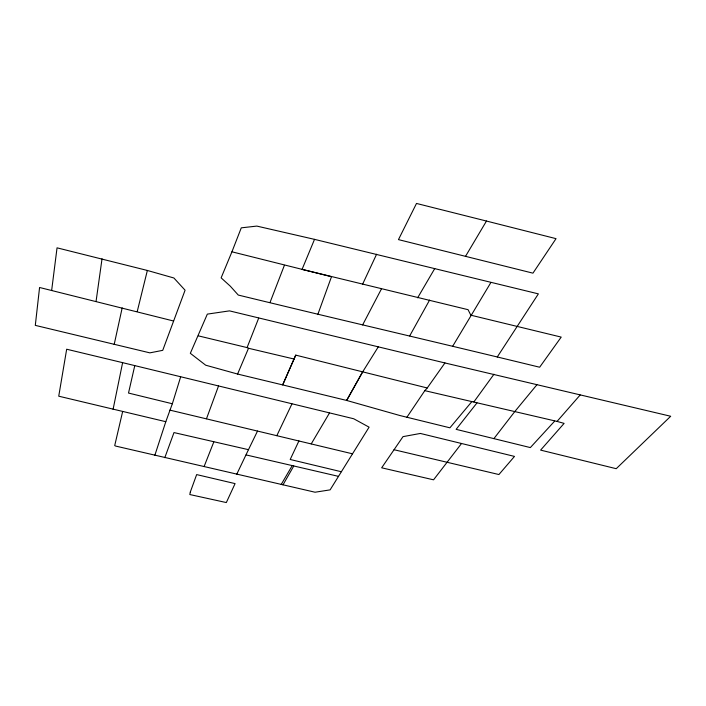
<?xml version="1.0" encoding="UTF-8"?>
<svg xmlns="http://www.w3.org/2000/svg" width="706" height="706" viewBox="0 0 706 706"><rect width="100%" height="100%" fill="white"/><g stroke="black" fill="none" stroke-linecap="round" stroke-linejoin="round"><path stroke-width="1.06" d="M51.644 290.528L57.045 247.832L147.36 270.46L173.879 277.988L185.078 290.201L162.733 350.344L149.866 352.859L35.3 325.369L39.571 287.492L173.597 321.018M96.078 301.277L102.035 258.793M113.092 409.321L122.615 362.655L66.673 349.223L58.739 396.19L165.804 421.694L172.343 403.761L180.657 376.845M122.182 307.887L114.178 344.493M122.623 411.651L114.716 445.574L115.607 446.06L315.044 492.223L330.108 489.867L369.088 427.165L353.715 418.764L122.615 362.655M134.74 365.77L128.51 393.057L172.343 403.761M137.238 311.505L147.36 270.46M154.826 455.352L165.804 421.694M444.939 362.955L229.494 310.869L207.335 314.117L190.329 353.309L205.684 365.196L237.587 374.048L282.674 384.911L295.743 355.127L427.236 387.982L444.939 362.955L670.7 416.258L616.223 468.696L540.611 450.11L564.112 423.388L557.052 421.411L424.809 390.656L406.903 417.246M317.762 314.602L331.502 276.717L231.939 251.804L221.128 277.864L230.288 286.168L238.266 295.055C338.633 319.465 439.273 342.798 539.649 367.226L561.208 337.097L470.814 315.185L468.069 309.687L302.062 269.383L314.523 239.36L538.378 293.873L497.245 357.007M164.807 457.682L173.985 432.575L248.468 449.678L257.514 431.075L352.479 453.808M206.487 418.755L218.533 385.979M270.133 302.194L284.394 265.306M231.939 251.804L241.275 227.844L256.816 226.088L314.523 239.36M198.307 335.853L247.074 347.59L258.678 318.15M204.096 466.56L213.803 441.938M237.587 374.048L248.512 348.27L294.393 359.107M295.743 355.127L282.674 384.911L346.646 400.443L399.905 415.525L449.916 427.818L471.776 401.696M236.704 474.326L248.468 449.678M362.478 284.474L376.598 254.239M298.938 440.897L290.201 459.482L341.21 471.705M276.831 435.655L291.957 403.867M362.628 324.936L381.54 288.728M362.619 371.947L346.646 400.443L362.619 371.947L378.257 346.911M409.683 335.932L429.583 300.085M282.982 484.872L293.784 465.978L338.289 476.312M281.217 484.431L292.24 465.598L293.784 465.978M417.643 297.808L434.755 268.554M452.678 346.258L490.802 282.647M311.249 443.871L329.437 413.072M465.386 256.56L486.478 221.049L556.037 238.654L532.951 273.16L398.466 239.616L416.496 203.443L486.478 221.049M394.036 449.722L498.913 474.538L514.497 456.411L420.352 433.449L403.011 436.635L381.664 467.804L433.555 479.824L461.539 443.5M473.876 401.917L493.971 374.233M493.9 438.629L514.762 411.607L536.895 384.77M476.965 402.905L456.138 429.345L530.347 447.586L554.625 421.155M557.052 421.411L580.173 394.981M424.809 390.656L427.236 387.982M246.103 454.92L292.24 465.598M169.899 410.124L257.514 431.075M247.074 347.59L248.512 348.27M190.311 492.038L189.817 494.544L226.326 502.557L235.08 483.61L196.656 474.591L190.311 492.038"/></g></svg>
